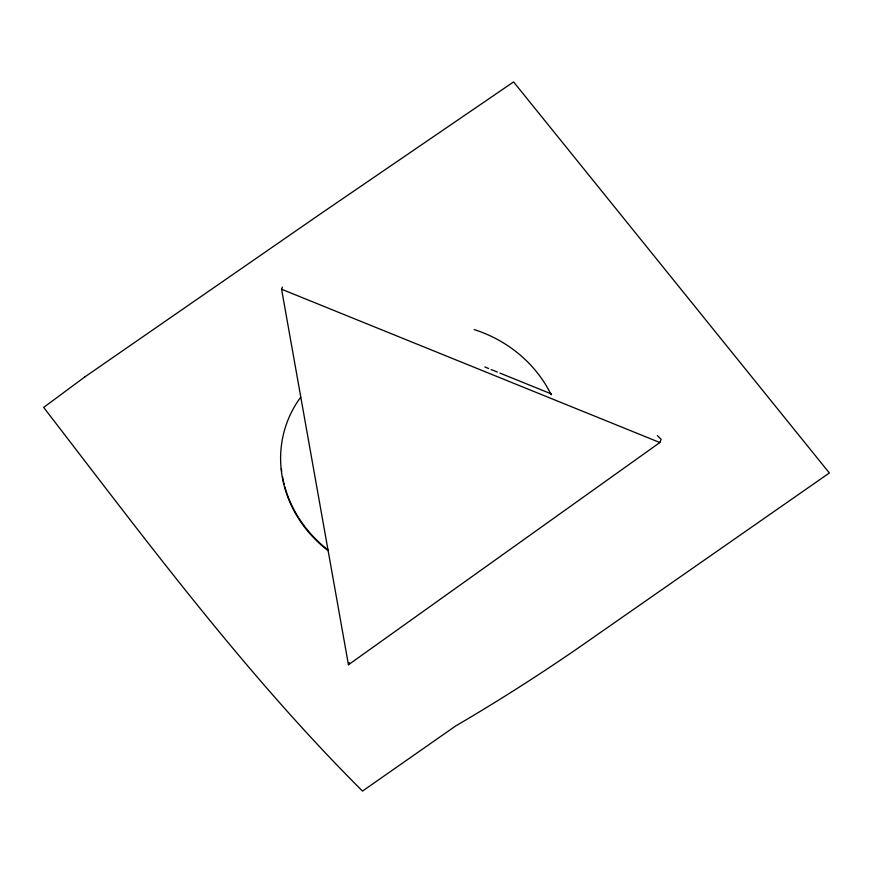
<?xml version="1.0" encoding="UTF-8"?>
<svg xmlns="http://www.w3.org/2000/svg" width="873" height="873" viewBox="0 0 873 873"><rect width="100%" height="100%" fill="white"/><g stroke="black" fill="none" stroke-linecap="round" stroke-linejoin="round"><path stroke-width="1.31" d="M657.358 435.562L661.112 439.272L659.857 442.535L348.447 664.768L281.586 289.236L282.426 287.064M348.447 664.768L349.287 662.585M484.831 366.976L488.607 368.504M491.117 369.519L497.403 372.062M499.913 373.087L551.441 393.963L551.158 394.705A122.122 111.558 21.1 0 0 474.148 329.59M281.586 289.236L659.857 442.535M328.401 550.219A122.122 111.558 21.1 0 1 284.893 487.069M284.194 484.46A122.122 111.558 21.1 0 1 282.492 476.582M281.684 471.3A122.122 111.558 21.1 0 1 281.379 468.648M328.193 550.765A122.122 111.558 21.1 0 1 300.694 397.237M84.605 377.092L43.65 407.407C145.18 539.11 244.484 673.29 362.491 791.08L455.75 725.91A1464.567 872.935 -50.2 0 0 596.063 635.544L829.35 472.98L513.586 81.92L321.122 213.438L84.605 377.092"/></g></svg>
